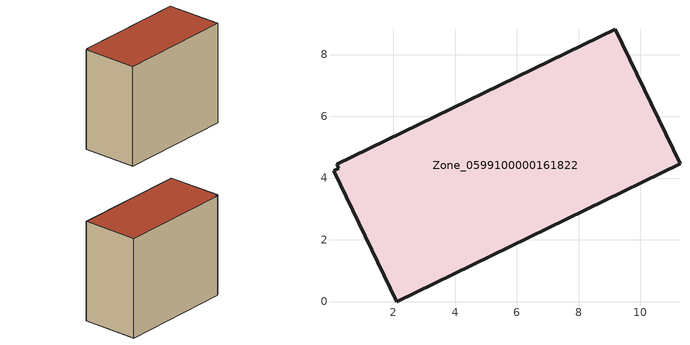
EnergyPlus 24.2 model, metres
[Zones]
Zone_0599100000161822
 floor ground (C_G): 0.06,4.24 0.23,4.32 0.17,4.44 9.18,8.81 11.28,4.46 2.11,0 z0
 wall outside (C_F): 11.28,4.46 9.18,8.81 0.17,4.44 0.23,4.32 0.06,4.24 2.11,0 11.28,4.46 z0:8.52
 roof outside (C_R): 0.23,4.32 0.06,4.24 2.11,0 11.28,4.46 9.18,8.81 0.17,4.44 z8.52
[BUILDING]
Pand.0599100000161822: North Axis=0; Terrain=City; Loads Convergence Tolerance Value=0.04; Temperature Convergence Tolerance Value=0.4; Solar Distribution=FullExterior; Maximum Number of Warmup Days=25; Minimum Number of Warmup Days=1
[Site:Location]
Rotterdam.The.Hague.AP_ZH_NLD Design_Conditions: Latitude=51.96; Longitude=4.45; Time Zone=1; Elevation=-4.5
[SITE:GROUNDTEMPERATURE:BUILDINGSURFACE]
18, 18, 18, 18, 18, 18, 18, 18, 18, 18, 18, 18
[MATERIAL] Thermal Absorptance=0.9; Solar Absorptance=0.7; Visible Absorptance=0.7
Name | Roughness | Thickness | Conductivity | Density | Specific Heat
G.TI.1946-1964 | MediumSmooth | 0.15 | 1 | 540 | 1210
F.TI.1946-1964 | Rough | 0.3 | 0.857143 | 1920 | 840
R.TI.1946-1964 | MediumRough | 0.2 | 0.277778 | 1500 | 1000
[CONSTRUCTION]
C_G: G.TI.1946-1964
C_F: F.TI.1946-1964
C_R: R.TI.1946-1964
[ZONE]
Zone_0599100000161822: Type=1; Multiplier=1; Ceiling Height=Autocalculate; Volume=Autocalculate; Floor Area=autocalculate; Part of Total Floor Area=Yes
[ZONEINFILTRATION:DESIGNFLOWRATE]
Infil_Zone_0599100000161822: Zone or ZoneList or Space or SpaceList=Zone_0599100000161822; Schedule=AlwaysOn; Design Flow Rate Calculation Method=Flow/Area; Flow Rate per Floor Area=0.003; Constant Term Coefficient=1; Temperature Term Coefficient=0; Velocity Term Coefficient=0; Velocity Squared Term Coefficient=0
[HVACTEMPLATE:ZONE:IDEALLOADSAIRSYSTEM]
Zone_0599100000161822: Maximum Heating Supply Air Temperature=50; Minimum Cooling Supply Air Temperature=13; Maximum Heating Supply Air Humidity Ratio=0.0156; Minimum Cooling Supply Air Humidity Ratio=0.0077; Heating Limit=NoLimit; Cooling Limit=NoLimit; Dehumidification Control Type=ConstantSensibleHeatRatio; Cooling Sensible Heat Ratio=0.7; Dehumidification Setpoint=60; Humidification Control Type=None; Humidification Setpoint=30; Outdoor Air Method=None; Outdoor Air Flow Rate per Person=0.00944; Outdoor Air Flow Rate per Zone Floor Area=0; Outdoor Air Flow Rate per Zone=0; Demand Controlled Ventilation Type=None; Outdoor Air Economizer Type=NoEconomizer; Heat Recovery Type=None; Sensible Heat Recovery Effectiveness=0.7; Latent Heat Recovery Effectiveness=0.65
[ZONECONTROL:THERMOSTAT]
ThermostatControl_Zone_0599100000161822: Zone or ZoneList=Zone_0599100000161822; Control Type Schedule=DualSetpointControlType; Control 1=Thermostat_Zone_0599100000161822; Temperature Difference Between Cutout And Setpoint=0
[THERMOSTATSETPOINT:DUALSETPOINT]
Thermostat_Zone_0599100000161822: Heating Setpoint Temperature Schedule=HeatingSetpoint_Zone_0599100000161822; Cooling Setpoint Temperature Schedule=CoolingSetpoint_Zone_0599100000161822
[SCHEDULE:COMPACT]
HeatingSetpoint_Zone_0599100000161822: Through: 12/31, For: AllDays, Until: 24:00, 21
CoolingSetpoint_Zone_0599100000161822: Through: 12/31, For: AllDays, Until: 24:00, 24
DualSetpointControlType: Through: 12/31, For: AllDays, Until: 24:00, 4
AlwaysOn: Through: 12/31, For: AllDays, Until: 24:00, 1
